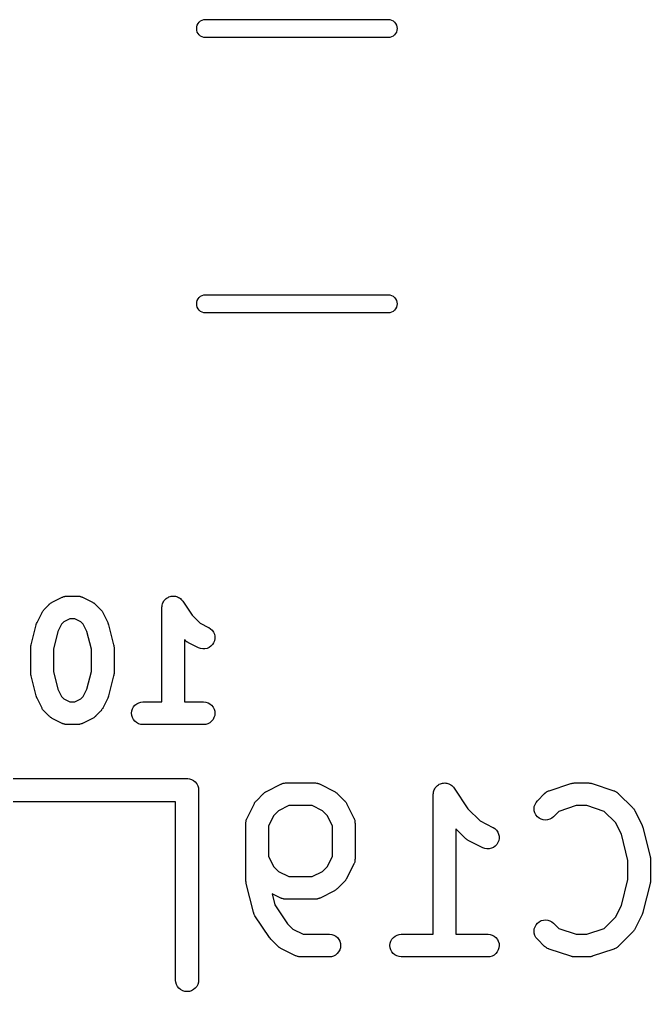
# Model space of a CAD drawing. Extents: x 60.5 to 144.3, y -114.9 to -60.3.
# Drawn here: x 126.97 to 131.14, y -94.26 to -87.83 of the extents above; entities that cross this region are included whole.
import ezdxf

# ---------------------------------------------------------------- set-up
doc = ezdxf.new("R2010")
doc.units = 0
doc.header["$MEASUREMENT"] = 0
doc.layers.add('BLACK', color=7, linetype='CONTINUOUS')

msp = doc.modelspace()

# ---------------------------------------------------------------- linework, layer by layer
at = {"layer": 'BLACK', "linetype": 'CONTINUOUS'}
for p, q in [((128.148, -87.8565), (128.155, -87.8474)), ((128.155, -87.8474), (128.164, -87.8399)), ((128.164, -87.8399), (128.175, -87.8343)), ((128.175, -87.8343), (128.186, -87.8309)), ((128.186, -87.8309), (128.195, -87.83)), ((128.195, -87.83), (129.405, -87.83)), ((129.405, -87.83), (129.414, -87.8309)), ((129.414, -87.8309), (129.425, -87.8343)), ((129.425, -87.8343), (129.436, -87.8399)), ((129.436, -87.8399), (129.445, -87.8474)), ((129.445, -87.8474), (129.452, -87.8565)), ((128.138, -87.89), (128.139, -87.8782)), ((128.139, -87.9018), (128.138, -87.89)), ((128.139, -87.8782), (128.142, -87.8669)), ((128.142, -87.9131), (128.139, -87.9018)), ((128.142, -87.8669), (128.148, -87.8565)), ((128.148, -87.9235), (128.142, -87.9131)), ((129.452, -87.8565), (129.458, -87.8669)), ((129.458, -87.9131), (129.452, -87.9235)), ((129.458, -87.8669), (129.461, -87.8782)), ((129.461, -87.9018), (129.458, -87.9131)), ((129.461, -87.8782), (129.462, -87.89)), ((129.462, -87.89), (129.461, -87.9018)), ((128.155, -87.9326), (128.148, -87.9235)), ((128.164, -87.9401), (128.155, -87.9326)), ((128.175, -87.9457), (128.164, -87.9401)), ((128.186, -87.9491), (128.175, -87.9457)), ((128.195, -87.95), (128.186, -87.9491)), ((129.405, -87.95), (128.195, -87.95)), ((129.414, -87.9491), (129.405, -87.95)), ((129.425, -87.9457), (129.414, -87.9491)), ((129.436, -87.9401), (129.425, -87.9457)), ((129.445, -87.9326), (129.436, -87.9401)), ((129.452, -87.9235), (129.445, -87.9326)), ((128.138, -89.71), (128.139, -89.6982)), ((128.139, -89.7218), (128.138, -89.71)), ((128.139, -89.6982), (128.142, -89.6869)), ((128.142, -89.6869), (128.148, -89.6765)), ((128.148, -89.6765), (128.155, -89.6674)), ((128.155, -89.6674), (128.164, -89.6599)), ((128.164, -89.6599), (128.175, -89.6543)), ((128.175, -89.6543), (128.186, -89.6509)), ((128.186, -89.6509), (128.195, -89.65)), ((128.195, -89.65), (129.405, -89.65)), ((129.405, -89.65), (129.414, -89.6509)), ((129.414, -89.6509), (129.425, -89.6543)), ((129.425, -89.6543), (129.436, -89.6599)), ((129.436, -89.6599), (129.445, -89.6674)), ((129.445, -89.6674), (129.452, -89.6765)), ((129.452, -89.6765), (129.458, -89.6869)), ((129.458, -89.6869), (129.461, -89.6982)), ((129.461, -89.6982), (129.462, -89.71)), ((129.462, -89.71), (129.461, -89.7218)), ((128.142, -89.7331), (128.139, -89.7218)), ((128.148, -89.7435), (128.142, -89.7331)), ((128.155, -89.7526), (128.148, -89.7435)), ((128.164, -89.7601), (128.155, -89.7526)), ((128.175, -89.7657), (128.164, -89.7601)), ((128.186, -89.7691), (128.175, -89.7657)), ((128.195, -89.77), (128.186, -89.7691)), ((129.405, -89.77), (128.195, -89.77)), ((129.414, -89.7691), (129.405, -89.77)), ((129.425, -89.7657), (129.414, -89.7691)), ((129.436, -89.7601), (129.425, -89.7657)), ((129.445, -89.7526), (129.436, -89.7601)), ((129.452, -89.7435), (129.445, -89.7526)), ((129.458, -89.7331), (129.452, -89.7435)), ((129.461, -89.7218), (129.458, -89.7331)), ((127.13, -91.7303), (127.164, -91.697)), ((127.164, -91.6962), (127.168, -91.6936)), ((127.164, -91.697), (127.164, -91.6962)), ((127.168, -91.6936), (127.171, -91.6907)), ((127.171, -91.6907), (127.173, -91.689)), ((127.173, -91.689), (127.176, -91.6871)), ((127.176, -91.6871), (127.18, -91.6852)), ((127.18, -91.6852), (127.183, -91.6829)), ((127.183, -91.6829), (127.25, -91.6496)), ((127.25, -91.6496), (127.251, -91.6491)), ((127.251, -91.6491), (127.253, -91.6484)), ((127.253, -91.6484), (127.255, -91.6473)), ((127.255, -91.6473), (127.26, -91.6458)), ((127.26, -91.6458), (127.264, -91.6441)), ((127.264, -91.6441), (127.267, -91.6437)), ((127.267, -91.6437), (127.269, -91.6431)), ((127.269, -91.6431), (127.274, -91.6426)), ((127.274, -91.6426), (127.279, -91.6418)), ((127.279, -91.6418), (127.281, -91.6419)), ((127.281, -91.6419), (127.283, -91.6417)), ((127.283, -91.6417), (127.35, -91.6417)), ((127.35, -91.6417), (127.351, -91.6417)), ((127.351, -91.6417), (127.353, -91.6419)), ((127.353, -91.6419), (127.355, -91.6419)), ((127.355, -91.6419), (127.361, -91.6427)), ((127.361, -91.6427), (127.366, -91.6433)), ((127.366, -91.6433), (127.368, -91.644)), ((127.368, -91.644), (127.37, -91.6443)), ((127.37, -91.6443), (127.375, -91.6462)), ((127.375, -91.6462), (127.38, -91.6477)), ((127.38, -91.6477), (127.381, -91.6488)), ((127.381, -91.6488), (127.384, -91.6496)), ((127.384, -91.6496), (127.45, -91.6829)), ((127.45, -91.6829), (127.451, -91.6834)), ((127.451, -91.6834), (127.455, -91.6857)), ((127.455, -91.6857), (127.458, -91.6877)), ((127.458, -91.6877), (127.461, -91.6897)), ((127.461, -91.6897), (127.463, -91.6914)), ((127.463, -91.6914), (127.466, -91.6943)), ((127.466, -91.6943), (127.47, -91.697)), ((127.47, -91.697), (127.503, -91.7303)), ((127.909, -91.7083), (127.91, -91.7012)), ((127.91, -91.7011), (127.912, -91.6938)), ((127.91, -91.7012), (127.91, -91.7011)), ((127.91, -91.7011), (127.91, -91.7011)), ((127.912, -91.6938), (127.914, -91.6872)), ((127.914, -91.6871), (127.918, -91.6803)), ((127.914, -91.6872), (127.914, -91.6871)), ((127.914, -91.6872), (127.914, -91.6872)), ((127.918, -91.6803), (127.921, -91.6744)), ((127.921, -91.6743), (127.926, -91.6689)), ((127.921, -91.6744), (127.921, -91.6743)), ((127.921, -91.6743), (127.921, -91.6743)), ((127.926, -91.6689), (127.931, -91.6632)), ((127.931, -91.6631), (127.936, -91.6588)), ((127.931, -91.6632), (127.931, -91.6631)), ((127.931, -91.6631), (127.931, -91.6631)), ((127.936, -91.6588), (127.942, -91.654)), ((127.942, -91.6539), (127.949, -91.6506)), ((127.942, -91.654), (127.942, -91.6539)), ((127.942, -91.6539), (127.942, -91.6539)), ((127.949, -91.6506), (127.955, -91.6472)), ((127.955, -91.6471), (127.962, -91.645)), ((127.955, -91.6472), (127.955, -91.6471)), ((127.955, -91.6472), (127.955, -91.6472)), ((127.962, -91.645), (127.969, -91.643)), ((127.969, -91.643), (127.976, -91.6423)), ((127.969, -91.643), (127.969, -91.643)), ((127.969, -91.643), (127.969, -91.643)), ((127.976, -91.6423), (127.984, -91.6417)), ((127.984, -91.6417), (127.984, -91.6417)), ((127.984, -91.6417), (127.991, -91.6424)), ((127.984, -91.6417), (127.984, -91.6417)), ((127.991, -91.6424), (127.998, -91.6432)), ((127.998, -91.6432), (127.998, -91.6432)), ((127.998, -91.6432), (127.998, -91.6432)), ((127.998, -91.6432), (128.005, -91.6454)), ((128.005, -91.6454), (128.012, -91.6475)), ((128.012, -91.6475), (128.012, -91.6475)), ((128.012, -91.6475), (128.012, -91.6475)), ((128.012, -91.6475), (128.019, -91.651)), ((128.019, -91.651), (128.025, -91.6544)), ((128.025, -91.6544), (128.025, -91.6545)), ((128.025, -91.6545), (128.025, -91.6545)), ((128.025, -91.6545), (128.031, -91.6589)), ((128.031, -91.6589), (128.036, -91.6637)), ((128.036, -91.6637), (128.037, -91.6638)), ((128.037, -91.6638), (128.037, -91.6638)), ((128.037, -91.6638), (128.041, -91.6692)), ((128.041, -91.6692), (128.046, -91.6751)), ((128.046, -91.6751), (128.108, -91.7689)), ((127.083, -91.8165), (127.116, -91.7498)), ((127.116, -91.7498), (127.117, -91.7489)), ((127.117, -91.7489), (127.119, -91.7453)), ((127.119, -91.7453), (127.121, -91.7416)), ((127.121, -91.7416), (127.123, -91.7392)), ((127.123, -91.7392), (127.125, -91.7366)), ((127.125, -91.7366), (127.128, -91.7336)), ((127.128, -91.7336), (127.13, -91.7303)), ((127.503, -91.7303), (127.504, -91.731)), ((127.504, -91.731), (127.506, -91.7343)), ((127.506, -91.7343), (127.509, -91.7374)), ((127.509, -91.7374), (127.511, -91.74)), ((127.511, -91.74), (127.513, -91.7425)), ((127.513, -91.7425), (127.515, -91.7462)), ((127.515, -91.7462), (127.517, -91.7498)), ((127.517, -91.7498), (127.55, -91.8165)), ((127.908, -91.7156), (127.909, -91.7083)), ((127.908, -91.7157), (127.908, -91.7156)), ((127.908, -91.7167), (127.908, -91.7157)), ((127.908, -91.7157), (127.908, -91.7157)), ((127.908, -91.7157), (127.908, -91.7157)), ((127.908, -92.3417), (127.908, -91.7167)), ((128.108, -91.7689), (128.161, -91.8217)), ((127.044, -91.9651), (127.077, -91.8318)), ((127.077, -91.8318), (127.078, -91.8308)), ((127.078, -91.8301), (127.08, -91.8236)), ((127.078, -91.8305), (127.078, -91.8301)), ((127.078, -91.8308), (127.078, -91.8305)), ((127.08, -91.8236), (127.083, -91.8171)), ((127.083, -91.8168), (127.083, -91.8165)), ((127.083, -91.8171), (127.083, -91.8168)), ((127.245, -91.8278), (127.221, -91.8762)), ((127.261, -91.8116), (127.245, -91.8278)), ((127.301, -91.7917), (127.261, -91.8116)), ((127.332, -91.7917), (127.301, -91.7917)), ((127.372, -91.8116), (127.332, -91.7917)), ((127.388, -91.8278), (127.372, -91.8116)), ((127.413, -91.8762), (127.388, -91.8278)), ((127.55, -91.8165), (127.551, -91.8174)), ((127.551, -91.8174), (127.551, -91.8177)), ((127.551, -91.8177), (127.551, -91.818)), ((127.551, -91.818), (127.554, -91.8246)), ((127.554, -91.8246), (127.556, -91.8311)), ((127.556, -91.8311), (127.556, -91.8315)), ((127.556, -91.8315), (127.556, -91.8318)), ((127.556, -91.8318), (127.589, -91.9651)), ((128.161, -91.8217), (128.217, -91.8496)), ((127.221, -91.8762), (127.192, -91.9926)), ((127.442, -91.9926), (127.413, -91.8762)), ((128.217, -91.8496), (128.218, -91.8501)), ((128.218, -91.8501), (128.23, -91.858)), ((128.23, -91.858), (128.241, -91.8682)), ((128.241, -91.8682), (128.249, -91.8803)), ((128.249, -91.8803), (128.255, -91.8937)), ((128.255, -91.8937), (128.258, -91.908)), ((128.064, -91.9364), (128.058, -91.9311)), ((128.058, -91.9311), (128.058, -92.3417)), ((128.067, -91.939), (128.064, -91.9364)), ((128.07, -91.942), (128.067, -91.939)), ((128.073, -91.9437), (128.07, -91.942)), ((128.075, -91.9457), (128.073, -91.9437)), ((128.079, -91.9476), (128.075, -91.9457)), ((128.082, -91.9499), (128.079, -91.9476)), ((128.083, -91.9504), (128.082, -91.9499)), ((128.15, -91.9837), (128.083, -91.9504)), ((128.25, -91.9507), (128.242, -91.963)), ((128.256, -91.937), (128.25, -91.9507)), ((128.258, -91.9226), (128.256, -91.937)), ((128.258, -91.908), (128.258, -91.9226)), ((127.042, -91.9796), (127.043, -91.9737)), ((127.042, -91.981), (127.042, -91.9796)), ((127.042, -91.9823), (127.042, -91.981)), ((127.042, -91.9833), (127.042, -91.9823)), ((127.042, -92.15), (127.042, -91.9833)), ((127.043, -91.9677), (127.044, -91.9665)), ((127.043, -91.9737), (127.043, -91.9677)), ((127.044, -91.9665), (127.044, -91.9651)), ((127.192, -91.9926), (127.192, -92.1408)), ((127.442, -92.1408), (127.442, -91.9926)), ((127.589, -91.9651), (127.59, -91.9662)), ((127.59, -91.9662), (127.59, -91.9675)), ((127.59, -91.9675), (127.59, -91.9688)), ((127.59, -91.9688), (127.591, -91.9747)), ((127.591, -91.9747), (127.592, -91.9807)), ((127.592, -91.9807), (127.592, -91.982)), ((127.592, -91.982), (127.592, -91.9833)), ((127.592, -91.9833), (127.592, -92.15)), ((128.163, -91.989), (128.15, -91.9837)), ((128.178, -91.9915), (128.163, -91.989)), ((128.193, -91.9911), (128.178, -91.9915)), ((128.207, -91.9879), (128.193, -91.9911)), ((128.22, -91.982), (128.207, -91.9879)), ((128.232, -91.9736), (128.22, -91.982)), ((128.242, -91.963), (128.232, -91.9736)), ((127.042, -92.1513), (127.042, -92.15)), ((127.042, -92.1527), (127.042, -92.1513)), ((127.043, -92.1586), (127.042, -92.1527)), ((127.192, -92.1408), (127.221, -92.2572)), ((127.413, -92.2572), (127.442, -92.1408)), ((127.592, -92.1537), (127.591, -92.1596)), ((127.592, -92.15), (127.592, -92.151)), ((127.592, -92.151), (127.592, -92.1524)), ((127.592, -92.1524), (127.592, -92.1537)), ((127.043, -92.1646), (127.043, -92.1586)), ((127.043, -92.1658), (127.043, -92.1646)), ((127.044, -92.1672), (127.043, -92.1658)), ((127.044, -92.1682), (127.044, -92.1672)), ((127.077, -92.3015), (127.044, -92.1682)), ((127.589, -92.1682), (127.556, -92.3015)), ((127.59, -92.1669), (127.589, -92.1682)), ((127.591, -92.1596), (127.59, -92.1656)), ((127.59, -92.1656), (127.59, -92.1669)), ((127.221, -92.2572), (127.245, -92.3056)), ((127.388, -92.3056), (127.413, -92.2572)), ((127.077, -92.3019), (127.077, -92.3015)), ((127.077, -92.3022), (127.077, -92.3019)), ((127.08, -92.3087), (127.077, -92.3022)), ((127.082, -92.3153), (127.08, -92.3087)), ((127.082, -92.3156), (127.082, -92.3153)), ((127.082, -92.3159), (127.082, -92.3156)), ((127.083, -92.3169), (127.082, -92.3159)), ((127.116, -92.3835), (127.083, -92.3169)), ((127.245, -92.3056), (127.261, -92.3217)), ((127.261, -92.3217), (127.301, -92.3417)), ((127.301, -92.3417), (127.332, -92.3417)), ((127.332, -92.3417), (127.372, -92.3217)), ((127.372, -92.3217), (127.388, -92.3056)), ((127.55, -92.3169), (127.517, -92.3835)), ((127.551, -92.3166), (127.55, -92.3169)), ((127.553, -92.3097), (127.551, -92.3163)), ((127.551, -92.3163), (127.551, -92.3166)), ((127.556, -92.3032), (127.553, -92.3097)), ((127.556, -92.3015), (127.556, -92.3025)), ((127.556, -92.3025), (127.556, -92.3029)), ((127.556, -92.3029), (127.556, -92.3032)), ((127.742, -92.3542), (127.755, -92.3473)), ((127.755, -92.3473), (127.769, -92.3431)), ((127.769, -92.3431), (127.783, -92.3417)), ((127.783, -92.3417), (127.908, -92.3417)), ((128.058, -92.3417), (128.183, -92.3417)), ((128.183, -92.3417), (128.184, -92.3417)), ((128.184, -92.3417), (128.199, -92.3433)), ((128.199, -92.3433), (128.213, -92.3477)), ((127.118, -92.3871), (127.116, -92.3835)), ((127.12, -92.3908), (127.118, -92.3871)), ((127.122, -92.3933), (127.12, -92.3908)), ((127.124, -92.3959), (127.122, -92.3933)), ((127.127, -92.399), (127.124, -92.3959)), ((127.13, -92.4023), (127.127, -92.399)), ((127.13, -92.403), (127.13, -92.4023)), ((127.164, -92.4364), (127.13, -92.403)), ((127.503, -92.403), (127.47, -92.4364)), ((127.506, -92.3998), (127.503, -92.403)), ((127.509, -92.3968), (127.506, -92.3998)), ((127.51, -92.3941), (127.509, -92.3968)), ((127.512, -92.3917), (127.51, -92.3941)), ((127.514, -92.388), (127.512, -92.3917)), ((127.517, -92.3845), (127.514, -92.388)), ((127.517, -92.3835), (127.517, -92.3845)), ((127.708, -92.4161), (127.71, -92.4016)), ((127.71, -92.4016), (127.714, -92.3876)), ((127.714, -92.3876), (127.721, -92.3747)), ((127.721, -92.3747), (127.73, -92.3634)), ((127.73, -92.3634), (127.742, -92.3542)), ((128.213, -92.3477), (128.226, -92.3548)), ((128.226, -92.3548), (128.237, -92.3642)), ((128.237, -92.3642), (128.246, -92.3756)), ((128.246, -92.3756), (128.253, -92.3886)), ((128.253, -92.3886), (128.257, -92.4026)), ((128.257, -92.4026), (128.258, -92.4172)), ((127.167, -92.439), (127.164, -92.4364)), ((127.17, -92.442), (127.167, -92.439)), ((127.173, -92.4437), (127.17, -92.442)), ((127.175, -92.4457), (127.173, -92.4437)), ((127.179, -92.4476), (127.175, -92.4457)), ((127.182, -92.4499), (127.179, -92.4476)), ((127.183, -92.4504), (127.182, -92.4499)), ((127.25, -92.4837), (127.183, -92.4504)), ((127.45, -92.4504), (127.384, -92.4837)), ((127.454, -92.4482), (127.45, -92.4504)), ((127.458, -92.4462), (127.454, -92.4482)), ((127.46, -92.4443), (127.458, -92.4462)), ((127.463, -92.4426), (127.46, -92.4443)), ((127.466, -92.4397), (127.463, -92.4426)), ((127.469, -92.4371), (127.466, -92.4397)), ((127.47, -92.4364), (127.469, -92.4371)), ((127.71, -92.4307), (127.708, -92.4161)), ((127.714, -92.4448), (127.71, -92.4307)), ((127.721, -92.4577), (127.714, -92.4448)), ((127.73, -92.4691), (127.721, -92.4577)), ((127.741, -92.4785), (127.73, -92.4691)), ((128.236, -92.4699), (128.225, -92.4791)), ((128.246, -92.4586), (128.236, -92.4699)), ((128.252, -92.4457), (128.246, -92.4586)), ((128.257, -92.4317), (128.252, -92.4457)), ((128.258, -92.4172), (128.257, -92.4317)), ((127.252, -92.4845), (127.25, -92.4837)), ((127.254, -92.4856), (127.252, -92.4845)), ((127.259, -92.4871), (127.254, -92.4856)), ((127.263, -92.489), (127.259, -92.4871)), ((127.266, -92.4894), (127.263, -92.489)), ((127.268, -92.49), (127.266, -92.4894)), ((127.273, -92.4906), (127.268, -92.49)), ((127.278, -92.4915), (127.273, -92.4906)), ((127.28, -92.4914), (127.278, -92.4915)), ((127.282, -92.4917), (127.28, -92.4914)), ((127.283, -92.4917), (127.282, -92.4917)), ((127.35, -92.4917), (127.283, -92.4917)), ((127.352, -92.4915), (127.35, -92.4917)), ((127.354, -92.4915), (127.352, -92.4915)), ((127.359, -92.4907), (127.354, -92.4915)), ((127.365, -92.4902), (127.359, -92.4907)), ((127.367, -92.4896), (127.365, -92.4902)), ((127.369, -92.4893), (127.367, -92.4896)), ((127.374, -92.4875), (127.369, -92.4893)), ((127.379, -92.486), (127.374, -92.4875)), ((127.381, -92.485), (127.379, -92.486)), ((127.383, -92.4842), (127.381, -92.485)), ((127.384, -92.4837), (127.383, -92.4842)), ((127.754, -92.4856), (127.741, -92.4785)), ((127.768, -92.49), (127.754, -92.4856)), ((127.782, -92.4917), (127.768, -92.49)), ((127.783, -92.4917), (127.782, -92.4917)), ((128.183, -92.4917), (127.783, -92.4917)), ((128.198, -92.4902), (128.183, -92.4917)), ((128.212, -92.486), (128.198, -92.4902)), ((128.225, -92.4791), (128.212, -92.486)), ((123.329, -92.8489), (128.071, -92.8489)), ((128.071, -92.8489), (128.075, -92.8485)), ((128.075, -92.8485), (128.079, -92.8489)), ((128.079, -92.8489), (128.09, -92.85)), ((128.09, -92.85), (128.104, -92.8544)), ((128.104, -92.8544), (128.117, -92.8614)), ((128.117, -92.8614), (128.129, -92.871)), ((128.129, -92.871), (128.139, -92.8826)), ((128.139, -92.8826), (128.146, -92.8958)), ((128.146, -92.8958), (128.15, -92.9102)), ((128.15, -92.9102), (128.151, -92.9251)), ((128.151, -92.9251), (128.151, -92.9288)), ((128.6, -92.9329), (128.695, -92.8853)), ((128.695, -92.8853), (128.696, -92.8848)), ((128.696, -92.8848), (128.698, -92.8841)), ((128.698, -92.8841), (128.7, -92.883)), ((128.7, -92.883), (128.705, -92.8816)), ((128.705, -92.8816), (128.71, -92.8798)), ((128.71, -92.8798), (128.712, -92.8794)), ((128.712, -92.8794), (128.714, -92.8788)), ((128.714, -92.8788), (128.719, -92.8783)), ((128.719, -92.8783), (128.724, -92.8775)), ((128.724, -92.8775), (128.726, -92.8776)), ((128.726, -92.8776), (128.729, -92.8774)), ((128.729, -92.8774), (128.919, -92.8774)), ((128.919, -92.8774), (128.92, -92.8774)), ((128.92, -92.8774), (128.922, -92.8776)), ((128.922, -92.8776), (128.924, -92.8776)), ((128.924, -92.8776), (128.93, -92.8784)), ((128.93, -92.8784), (128.935, -92.879)), ((128.935, -92.879), (128.937, -92.8797)), ((128.937, -92.8797), (128.939, -92.8801)), ((128.939, -92.8801), (128.944, -92.8819)), ((128.944, -92.8819), (128.949, -92.8834)), ((128.949, -92.8834), (128.951, -92.8845)), ((128.951, -92.8845), (128.953, -92.8853)), ((128.953, -92.8853), (129.048, -92.9329)), ((129.705, -92.9296), (129.707, -92.9229)), ((129.707, -92.9228), (129.711, -92.9162)), ((129.707, -92.9229), (129.707, -92.9228)), ((129.707, -92.9229), (129.707, -92.9229)), ((129.711, -92.9162), (129.714, -92.9101)), ((129.714, -92.91), (129.719, -92.9045)), ((129.714, -92.9101), (129.714, -92.91)), ((129.714, -92.9101), (129.714, -92.9101)), ((129.719, -92.9045), (129.724, -92.8989)), ((129.724, -92.8988), (129.729, -92.8943)), ((129.724, -92.8989), (129.724, -92.8988)), ((129.724, -92.8988), (129.724, -92.8988)), ((129.729, -92.8943), (129.735, -92.8897)), ((129.735, -92.8896), (129.741, -92.8863)), ((129.735, -92.8897), (129.735, -92.8896)), ((129.735, -92.8897), (129.735, -92.8897)), ((129.741, -92.8863), (129.748, -92.8829)), ((129.748, -92.8828), (129.755, -92.8808)), ((129.748, -92.8829), (129.748, -92.8828)), ((129.748, -92.8829), (129.748, -92.8829)), ((129.755, -92.8808), (129.762, -92.8787)), ((129.762, -92.8787), (129.769, -92.8781)), ((129.762, -92.8787), (129.762, -92.8787)), ((129.762, -92.8787), (129.762, -92.8787)), ((129.769, -92.8781), (129.777, -92.8774)), ((129.777, -92.8774), (129.777, -92.8774)), ((129.777, -92.8774), (129.784, -92.8781)), ((129.777, -92.8774), (129.777, -92.8774)), ((129.784, -92.8781), (129.791, -92.8789)), ((129.791, -92.8789), (129.791, -92.8789)), ((129.791, -92.8789), (129.791, -92.8789)), ((129.791, -92.8789), (129.798, -92.8811)), ((129.798, -92.8811), (129.805, -92.8832)), ((129.805, -92.8832), (129.805, -92.8832)), ((129.805, -92.8832), (129.805, -92.8832)), ((129.805, -92.8832), (129.812, -92.8868)), ((129.812, -92.8868), (129.818, -92.8901)), ((129.818, -92.8901), (129.818, -92.8902)), ((129.818, -92.8902), (129.818, -92.8902)), ((129.818, -92.8902), (129.824, -92.8948)), ((129.824, -92.8948), (129.829, -92.8994)), ((129.829, -92.8994), (129.829, -92.8995)), ((129.829, -92.8995), (129.829, -92.8995)), ((129.829, -92.8995), (129.834, -92.905)), ((129.834, -92.905), (129.839, -92.9108)), ((129.839, -92.9108), (129.93, -93.0475)), ((130.467, -92.9288), (130.61, -92.8812)), ((130.61, -92.8812), (130.611, -92.8809)), ((130.611, -92.8809), (130.615, -92.88)), ((130.615, -92.88), (130.619, -92.8788)), ((130.619, -92.8788), (130.622, -92.8785)), ((130.622, -92.8785), (130.625, -92.8779)), ((130.625, -92.8779), (130.629, -92.8778)), ((130.629, -92.8778), (130.633, -92.8774)), ((130.633, -92.8774), (130.729, -92.8774)), ((130.729, -92.8774), (130.73, -92.8774)), ((130.73, -92.8774), (130.734, -92.8779)), ((130.734, -92.8779), (130.738, -92.878)), ((130.738, -92.878), (130.741, -92.8787)), ((130.741, -92.8787), (130.744, -92.879)), ((130.744, -92.879), (130.748, -92.8803)), ((130.748, -92.8803), (130.752, -92.8812)), ((130.752, -92.8812), (130.895, -92.9288)), ((128.151, -92.9288), (128.151, -94.1836)), ((128.533, -92.9946), (128.58, -92.947)), ((128.58, -92.947), (128.581, -92.9462)), ((128.581, -92.9462), (128.584, -92.9436)), ((128.584, -92.9436), (128.587, -92.9407)), ((128.587, -92.9407), (128.59, -92.939)), ((128.59, -92.939), (128.592, -92.9371)), ((128.592, -92.9371), (128.596, -92.9352)), ((128.596, -92.9352), (128.6, -92.9329)), ((129.048, -92.9329), (129.049, -92.9334)), ((129.049, -92.9334), (129.052, -92.9357)), ((129.052, -92.9357), (129.056, -92.9377)), ((129.056, -92.9377), (129.058, -92.9397)), ((129.058, -92.9397), (129.061, -92.9414)), ((129.061, -92.9414), (129.064, -92.9443)), ((129.064, -92.9443), (129.067, -92.947)), ((129.067, -92.947), (129.115, -92.9946)), ((129.701, -92.9513), (129.702, -92.944)), ((129.701, -92.9514), (129.701, -92.9513)), ((129.701, -92.9515), (129.701, -92.9514)), ((129.701, -92.9514), (129.701, -92.9514)), ((129.701, -92.9524), (129.701, -92.9515)), ((129.701, -93.8774), (129.701, -92.9524)), ((129.702, -92.944), (129.703, -92.9369)), ((129.703, -92.9368), (129.705, -92.9296)), ((129.703, -92.9369), (129.703, -92.9368)), ((129.703, -92.9368), (129.703, -92.9368)), ((130.39, -92.9946), (130.437, -92.947)), ((130.437, -92.947), (130.438, -92.9462)), ((130.438, -92.9462), (130.44, -92.9449)), ((130.44, -92.9449), (130.441, -92.9433)), ((130.441, -92.9433), (130.446, -92.9403)), ((130.446, -92.9403), (130.45, -92.9371)), ((130.45, -92.9371), (130.452, -92.9361)), ((130.452, -92.9361), (130.453, -92.9348)), ((130.453, -92.9348), (130.458, -92.9327)), ((130.458, -92.9327), (130.463, -92.9304)), ((130.463, -92.9304), (130.465, -92.9297)), ((130.465, -92.9297), (130.467, -92.9288)), ((130.895, -92.9288), (130.896, -92.9292)), ((130.896, -92.9292), (130.898, -92.9301)), ((130.898, -92.9301), (130.9, -92.9308)), ((130.9, -92.9308), (130.905, -92.9332)), ((130.905, -92.9332), (130.909, -92.9353)), ((130.909, -92.9353), (130.911, -92.9366)), ((130.911, -92.9366), (130.913, -92.9377)), ((130.913, -92.9377), (130.917, -92.9409)), ((130.917, -92.9409), (130.921, -92.9439)), ((130.921, -92.9439), (130.923, -92.9456)), ((130.923, -92.9456), (130.924, -92.947)), ((130.924, -92.947), (131.02, -93.0422)), ((127.999, -93.0013), (123.401, -93.0013)), ((127.999, -94.1836), (127.999, -93.0013)), ((128.471, -93.1093), (128.519, -93.0141)), ((128.519, -93.0131), (128.521, -93.0096)), ((128.519, -93.0141), (128.519, -93.0131)), ((128.521, -93.0096), (128.523, -93.0059)), ((128.523, -93.0059), (128.525, -93.0035)), ((128.525, -93.0035), (128.527, -93.0009)), ((128.527, -93.0009), (128.53, -92.9978)), ((128.53, -92.9978), (128.533, -92.9946)), ((128.746, -93.0274), (128.678, -93.0616)), ((128.901, -93.0274), (128.746, -93.0274)), ((128.97, -93.0616), (128.901, -93.0274)), ((129.115, -92.9946), (129.116, -92.9953)), ((129.116, -92.9953), (129.118, -92.9986)), ((129.118, -92.9986), (129.121, -93.0017)), ((129.121, -93.0017), (129.123, -93.0043)), ((129.123, -93.0043), (129.125, -93.0068)), ((129.125, -93.0068), (129.127, -93.0105)), ((129.127, -93.0105), (129.129, -93.0141)), ((129.129, -93.0141), (129.177, -93.1093)), ((129.93, -93.0475), (130.011, -93.1288)), ((130.368, -93.0474), (130.369, -93.0328)), ((130.369, -93.0619), (130.368, -93.0474)), ((130.369, -93.0328), (130.374, -93.0188)), ((130.374, -93.0188), (130.381, -93.0059)), ((130.381, -93.0059), (130.39, -92.9946)), ((130.646, -93.0274), (130.531, -93.0656)), ((130.716, -93.0274), (130.646, -93.0274)), ((130.831, -93.0656), (130.716, -93.0274)), ((131.02, -93.0422), (131.02, -93.0429)), ((131.02, -93.0429), (131.023, -93.0462)), ((131.023, -93.0462), (131.026, -93.0493)), ((131.026, -93.0493), (131.028, -93.052)), ((131.028, -93.052), (131.03, -93.0544)), ((128.466, -93.123), (128.468, -93.1182)), ((128.468, -93.1182), (128.469, -93.1133)), ((128.469, -93.1133), (128.47, -93.1114)), ((128.47, -93.1114), (128.471, -93.1093)), ((128.647, -93.092), (128.613, -93.1606)), ((128.678, -93.0616), (128.647, -93.092)), ((129, -93.092), (128.97, -93.0616)), ((129.035, -93.1606), (129, -93.092)), ((129.177, -93.1093), (129.177, -93.1103)), ((129.177, -93.1103), (129.178, -93.1123)), ((129.178, -93.1123), (129.179, -93.1143)), ((129.179, -93.1143), (129.18, -93.1192)), ((130.373, -93.076), (130.369, -93.0619)), ((130.38, -93.0889), (130.373, -93.076)), ((130.389, -93.1003), (130.38, -93.0889)), ((130.401, -93.1097), (130.389, -93.1003)), ((130.414, -93.1167), (130.401, -93.1097)), ((130.428, -93.121), (130.414, -93.1167)), ((130.471, -93.1173), (130.457, -93.1213)), ((130.484, -93.1105), (130.471, -93.1173)), ((130.495, -93.1014), (130.484, -93.1105)), ((130.496, -93.1007), (130.495, -93.1014)), ((130.531, -93.0656), (130.496, -93.1007)), ((130.905, -93.1397), (130.831, -93.0656)), ((131.03, -93.0544), (131.032, -93.0581)), ((131.032, -93.0581), (131.034, -93.0617)), ((131.034, -93.0617), (131.081, -93.1569)), ((128.463, -93.1374), (128.464, -93.1324)), ((128.463, -93.1396), (128.463, -93.1374)), ((128.463, -93.1418), (128.463, -93.1396)), ((128.463, -93.1429), (128.463, -93.1418)), ((128.463, -93.5238), (128.463, -93.1429)), ((128.464, -93.1324), (128.465, -93.1273)), ((128.465, -93.1252), (128.466, -93.123)), ((128.465, -93.1273), (128.465, -93.1252)), ((128.613, -93.1606), (128.613, -93.3632)), ((129.035, -93.3632), (129.035, -93.1606)), ((129.18, -93.1192), (129.182, -93.124)), ((129.182, -93.124), (129.182, -93.1262)), ((129.182, -93.1262), (129.183, -93.1283)), ((129.183, -93.1283), (129.184, -93.1334)), ((129.184, -93.1334), (129.184, -93.1385)), ((129.184, -93.1385), (129.184, -93.1407)), ((129.184, -93.1407), (129.185, -93.1429)), ((129.185, -93.1429), (129.185, -93.381)), ((129.914, -93.2435), (129.851, -93.1811)), ((129.851, -93.1811), (129.851, -93.8774)), ((130.011, -93.1288), (130.095, -93.171)), ((130.095, -93.171), (130.096, -93.1715)), ((130.096, -93.1715), (130.109, -93.1795)), ((130.109, -93.1795), (130.119, -93.1897)), ((130.442, -93.1226), (130.428, -93.121)), ((130.457, -93.1213), (130.442, -93.1226)), ((130.944, -93.2167), (130.905, -93.1397)), ((131.081, -93.1569), (131.082, -93.1579)), ((131.082, -93.1579), (131.082, -93.1582)), ((131.082, -93.1582), (131.082, -93.1585)), ((131.082, -93.1585), (131.084, -93.1651)), ((131.084, -93.1651), (131.087, -93.1716)), ((131.087, -93.1716), (131.087, -93.172)), ((131.087, -93.172), (131.087, -93.1723)), ((131.087, -93.1723), (131.135, -93.3628)), ((129.917, -93.2462), (129.914, -93.2435)), ((129.92, -93.2491), (129.917, -93.2462)), ((130.119, -93.1897), (130.127, -93.2017)), ((130.127, -93.2017), (130.133, -93.2151)), ((130.133, -93.2151), (130.136, -93.2294)), ((130.137, -93.2441), (130.134, -93.2585)), ((130.136, -93.2294), (130.137, -93.2441)), ((130.987, -93.3902), (130.944, -93.2167)), ((129.923, -93.2508), (129.92, -93.2491)), ((129.925, -93.2528), (129.923, -93.2508)), ((129.929, -93.2548), (129.925, -93.2528)), ((129.932, -93.2571), (129.929, -93.2548)), ((129.933, -93.2576), (129.932, -93.2571)), ((130.028, -93.3052), (129.933, -93.2576)), ((130.042, -93.3104), (130.028, -93.3052)), ((130.056, -93.3129), (130.042, -93.3104)), ((130.085, -93.3093), (130.071, -93.3125)), ((130.099, -93.3034), (130.085, -93.3093)), ((130.111, -93.295), (130.099, -93.3034)), ((130.121, -93.2844), (130.111, -93.295)), ((130.129, -93.2721), (130.121, -93.2844)), ((130.134, -93.2585), (130.129, -93.2721)), ((128.613, -93.3632), (128.647, -93.4318)), ((129, -93.4318), (129.035, -93.3632)), ((130.071, -93.3125), (130.056, -93.3129)), ((131.135, -93.3628), (131.135, -93.3638)), ((131.135, -93.3638), (131.135, -93.3651)), ((131.135, -93.3651), (131.135, -93.3664)), ((131.135, -93.3664), (131.136, -93.3724)), ((131.136, -93.3724), (131.137, -93.3783)), ((128.647, -93.4318), (128.678, -93.4622)), ((128.97, -93.4622), (129, -93.4318)), ((129.177, -93.4145), (129.129, -93.5097)), ((129.178, -93.4105), (129.177, -93.4124)), ((129.177, -93.4124), (129.177, -93.4145)), ((129.18, -93.4056), (129.178, -93.4105)), ((129.182, -93.4008), (129.18, -93.4056)), ((129.183, -93.3965), (129.182, -93.3986)), ((129.182, -93.3986), (129.182, -93.4008)), ((129.184, -93.3864), (129.183, -93.3915)), ((129.183, -93.3915), (129.183, -93.3965)), ((129.185, -93.382), (129.184, -93.3842)), ((129.184, -93.3842), (129.184, -93.3864)), ((129.185, -93.381), (129.185, -93.382)), ((130.987, -93.5146), (130.987, -93.3902)), ((131.137, -93.3783), (131.137, -93.3796)), ((131.137, -93.3796), (131.137, -93.381)), ((131.137, -93.381), (131.137, -93.5238)), ((128.678, -93.4622), (128.746, -93.4964)), ((128.746, -93.4964), (128.901, -93.4964)), ((128.901, -93.4964), (128.97, -93.4622)), ((128.463, -93.5251), (128.463, -93.5238)), ((128.463, -93.5265), (128.463, -93.5251)), ((128.464, -93.5324), (128.463, -93.5265)), ((128.465, -93.5384), (128.464, -93.5324)), ((128.465, -93.5397), (128.465, -93.5384)), ((128.465, -93.541), (128.465, -93.5397)), ((128.465, -93.542), (128.465, -93.541)), ((128.513, -93.7325), (128.465, -93.542)), ((129.115, -93.5292), (129.067, -93.5768)), ((129.118, -93.526), (129.115, -93.5292)), ((129.121, -93.5229), (129.118, -93.526)), ((129.122, -93.5203), (129.121, -93.5229)), ((129.124, -93.5179), (129.122, -93.5203)), ((129.126, -93.5142), (129.124, -93.5179)), ((129.129, -93.5107), (129.126, -93.5142)), ((129.129, -93.5097), (129.129, -93.5107)), ((130.944, -93.6881), (130.987, -93.5146)), ((131.135, -93.542), (131.087, -93.7325)), ((131.136, -93.5335), (131.135, -93.5394)), ((131.135, -93.5394), (131.135, -93.5407)), ((131.135, -93.5407), (131.135, -93.542)), ((131.137, -93.5275), (131.136, -93.5335)), ((131.137, -93.5238), (131.137, -93.5249)), ((131.137, -93.5249), (131.137, -93.5262)), ((131.137, -93.5262), (131.137, -93.5275)), ((128.695, -93.6385), (128.637, -93.6094)), ((128.637, -93.6094), (128.655, -93.6835)), ((129.048, -93.5909), (128.953, -93.6385)), ((129.051, -93.5886), (129.048, -93.5909)), ((129.055, -93.5867), (129.051, -93.5886)), ((129.058, -93.5848), (129.055, -93.5867)), ((129.06, -93.5831), (129.058, -93.5848)), ((129.063, -93.5802), (129.06, -93.5831)), ((129.067, -93.5776), (129.063, -93.5802)), ((129.067, -93.5768), (129.067, -93.5776)), ((128.655, -93.6835), (128.739, -93.8094)), ((128.697, -93.6393), (128.695, -93.6385)), ((128.699, -93.6404), (128.697, -93.6393)), ((128.704, -93.6419), (128.699, -93.6404)), ((128.709, -93.6437), (128.704, -93.6419)), ((128.711, -93.6441), (128.709, -93.6437)), ((128.713, -93.6448), (128.711, -93.6441)), ((128.718, -93.6454), (128.713, -93.6448)), ((128.723, -93.6462), (128.718, -93.6454)), ((128.725, -93.6462), (128.723, -93.6462)), ((128.728, -93.6464), (128.725, -93.6462)), ((128.729, -93.6464), (128.728, -93.6464)), ((128.919, -93.6464), (128.729, -93.6464)), ((128.921, -93.6462), (128.919, -93.6464)), ((128.923, -93.6463), (128.921, -93.6462)), ((128.929, -93.6455), (128.923, -93.6463)), ((128.934, -93.645), (128.929, -93.6455)), ((128.936, -93.6444), (128.934, -93.645)), ((128.938, -93.644), (128.936, -93.6444)), ((128.943, -93.6423), (128.938, -93.644)), ((128.948, -93.6408), (128.943, -93.6423)), ((128.95, -93.6397), (128.948, -93.6408)), ((128.952, -93.639), (128.95, -93.6397)), ((128.953, -93.6385), (128.952, -93.639)), ((130.905, -93.7651), (130.944, -93.6881)), ((128.515, -93.7372), (128.513, -93.7325)), ((128.516, -93.742), (128.515, -93.7372)), ((128.517, -93.7441), (128.516, -93.742)), ((128.518, -93.7463), (128.517, -93.7441)), ((128.52, -93.7506), (128.518, -93.7463)), ((128.523, -93.755), (128.52, -93.7506)), ((128.523, -93.7559), (128.523, -93.755)), ((128.619, -93.8987), (128.523, -93.7559)), ((131.081, -93.7478), (131.034, -93.8431)), ((131.082, -93.7472), (131.081, -93.7475)), ((131.081, -93.7475), (131.081, -93.7478)), ((131.084, -93.7407), (131.082, -93.7472)), ((131.087, -93.7342), (131.084, -93.7407)), ((131.087, -93.7325), (131.087, -93.7335)), ((131.087, -93.7335), (131.087, -93.7338)), ((131.087, -93.7338), (131.087, -93.7342)), ((128.739, -93.8094), (128.773, -93.8431)), ((130.374, -93.8278), (130.381, -93.815)), ((130.381, -93.815), (130.39, -93.8037)), ((130.39, -93.8037), (130.402, -93.7945)), ((130.402, -93.7945), (130.415, -93.7877)), ((130.415, -93.7877), (130.429, -93.7835)), ((130.429, -93.7835), (130.443, -93.7821)), ((130.443, -93.7821), (130.458, -93.7836)), ((130.458, -93.7836), (130.472, -93.7879)), ((130.472, -93.7879), (130.485, -93.7948)), ((130.485, -93.7948), (130.496, -93.8041)), ((130.496, -93.8041), (130.531, -93.8392)), ((130.831, -93.8392), (130.905, -93.7651)), ((128.773, -93.8431), (128.842, -93.8774)), ((128.842, -93.8774), (129.014, -93.8774)), ((129.014, -93.8774), (129.015, -93.8774)), ((129.015, -93.8774), (129.03, -93.879)), ((129.03, -93.879), (129.044, -93.8834)), ((129.044, -93.8834), (129.057, -93.8905)), ((129.449, -93.8899), (129.462, -93.883)), ((129.462, -93.883), (129.476, -93.8788)), ((129.476, -93.8788), (129.49, -93.8774)), ((129.49, -93.8774), (129.701, -93.8774)), ((129.851, -93.8774), (130.062, -93.8774)), ((130.062, -93.8774), (130.063, -93.8774)), ((130.063, -93.8774), (130.077, -93.879)), ((130.077, -93.879), (130.091, -93.8834)), ((130.091, -93.8834), (130.104, -93.8905)), ((130.368, -93.8564), (130.369, -93.8418)), ((130.369, -93.8709), (130.368, -93.8564)), ((130.369, -93.8418), (130.374, -93.8278)), ((130.373, -93.885), (130.369, -93.8709)), ((130.38, -93.898), (130.373, -93.885)), ((130.531, -93.8392), (130.646, -93.8774)), ((130.646, -93.8774), (130.716, -93.8774)), ((130.716, -93.8774), (130.831, -93.8392)), ((131.02, -93.8626), (130.924, -93.9578)), ((131.022, -93.8593), (131.02, -93.8626)), ((131.025, -93.8563), (131.022, -93.8593)), ((131.027, -93.8537), (131.025, -93.8563)), ((131.029, -93.8512), (131.027, -93.8537)), ((131.031, -93.8475), (131.029, -93.8512)), ((131.033, -93.844), (131.031, -93.8475)), ((131.034, -93.8431), (131.033, -93.844)), ((128.623, -93.9041), (128.619, -93.8987)), ((128.627, -93.9094), (128.623, -93.9041)), ((128.628, -93.9101), (128.627, -93.9094)), ((128.628, -93.9102), (128.628, -93.9101)), ((128.628, -93.9101), (128.628, -93.9101)), ((128.628, -93.9101), (128.628, -93.9101)), ((128.676, -93.9578), (128.628, -93.9102)), ((129.057, -93.8905), (129.068, -93.8999)), ((129.068, -93.8999), (129.077, -93.9113)), ((129.077, -93.9113), (129.084, -93.9243)), ((129.084, -93.9243), (129.088, -93.9383)), ((129.088, -93.9383), (129.089, -93.9529)), ((129.089, -93.9529), (129.088, -93.9675)), ((129.415, -93.9519), (129.417, -93.9373)), ((129.417, -93.9664), (129.415, -93.9519)), ((129.417, -93.9373), (129.421, -93.9233)), ((129.421, -93.9233), (129.428, -93.9104)), ((129.428, -93.9104), (129.438, -93.8992)), ((129.438, -93.8992), (129.449, -93.8899)), ((130.104, -93.8905), (130.115, -93.8999)), ((130.115, -93.8999), (130.125, -93.9113)), ((130.125, -93.9113), (130.131, -93.9243)), ((130.131, -93.9243), (130.136, -93.9383)), ((130.137, -93.9529), (130.135, -93.9675)), ((130.136, -93.9383), (130.137, -93.9529)), ((130.389, -93.9094), (130.38, -93.898)), ((130.39, -93.9102), (130.389, -93.9094)), ((130.437, -93.9578), (130.39, -93.9102)), ((128.679, -93.9605), (128.676, -93.9578)), ((128.682, -93.9634), (128.679, -93.9605)), ((128.684, -93.9651), (128.682, -93.9634)), ((128.687, -93.9671), (128.684, -93.9651)), ((128.691, -93.9691), (128.687, -93.9671)), ((128.694, -93.9714), (128.691, -93.9691)), ((128.695, -93.9718), (128.694, -93.9714)), ((128.79, -94.0195), (128.695, -93.9718)), ((129.056, -94.0148), (129.043, -94.0217)), ((129.067, -94.0056), (129.056, -94.0148)), ((129.076, -93.9943), (129.067, -94.0056)), ((129.083, -93.9814), (129.076, -93.9943)), ((129.088, -93.9675), (129.083, -93.9814)), ((129.421, -93.9805), (129.417, -93.9664)), ((129.428, -93.9934), (129.421, -93.9805)), ((129.437, -94.0049), (129.428, -93.9934)), ((129.448, -94.0143), (129.437, -94.0049)), ((129.461, -94.0213), (129.448, -94.0143)), ((130.103, -94.0148), (130.09, -94.0217)), ((130.115, -94.0056), (130.103, -94.0148)), ((130.124, -93.9943), (130.115, -94.0056)), ((130.131, -93.9814), (130.124, -93.9943)), ((130.135, -93.9675), (130.131, -93.9814)), ((130.439, -93.9592), (130.437, -93.9578)), ((130.441, -93.9608), (130.439, -93.9592)), ((130.445, -93.9638), (130.441, -93.9608)), ((130.449, -93.9671), (130.445, -93.9638)), ((130.451, -93.9681), (130.449, -93.9671)), ((130.452, -93.9694), (130.451, -93.9681)), ((130.457, -93.9716), (130.452, -93.9694)), ((130.462, -93.974), (130.457, -93.9716)), ((130.464, -93.9746), (130.462, -93.974)), ((130.466, -93.9756), (130.464, -93.9746)), ((130.467, -93.9759), (130.466, -93.9756)), ((130.61, -94.0235), (130.467, -93.9759)), ((130.895, -93.9759), (130.752, -94.0235)), ((130.897, -93.975), (130.895, -93.9759)), ((130.899, -93.9744), (130.897, -93.975)), ((130.904, -93.972), (130.899, -93.9744)), ((130.909, -93.97), (130.904, -93.972)), ((130.91, -93.9687), (130.909, -93.97)), ((130.912, -93.9677), (130.91, -93.9687)), ((130.916, -93.9645), (130.912, -93.9677)), ((130.92, -93.9615), (130.916, -93.9645)), ((130.922, -93.9599), (130.92, -93.9615)), ((130.924, -93.9585), (130.922, -93.9599)), ((130.924, -93.9578), (130.924, -93.9585)), ((128.792, -94.0203), (128.79, -94.0195)), ((128.794, -94.0213), (128.792, -94.0203)), ((128.799, -94.0229), (128.794, -94.0213)), ((128.804, -94.0247), (128.799, -94.0229)), ((128.806, -94.0251), (128.804, -94.0247)), ((128.808, -94.0257), (128.806, -94.0251)), ((128.813, -94.0263), (128.808, -94.0257)), ((128.818, -94.0272), (128.813, -94.0263)), ((128.821, -94.0271), (128.818, -94.0272)), ((128.823, -94.0274), (128.821, -94.0271)), ((128.824, -94.0274), (128.823, -94.0274)), ((129.014, -94.0274), (128.824, -94.0274)), ((129.029, -94.026), (129.014, -94.0274)), ((129.043, -94.0217), (129.029, -94.026)), ((129.475, -94.0257), (129.461, -94.0213)), ((129.489, -94.0274), (129.475, -94.0257)), ((129.49, -94.0274), (129.489, -94.0274)), ((130.062, -94.0274), (129.49, -94.0274)), ((130.076, -94.026), (130.062, -94.0274)), ((130.09, -94.0217), (130.076, -94.026)), ((130.614, -94.0245), (130.61, -94.0235)), ((130.618, -94.0257), (130.614, -94.0245)), ((130.621, -94.0261), (130.618, -94.0257)), ((130.624, -94.0268), (130.621, -94.0261)), ((130.628, -94.0269), (130.624, -94.0268)), ((130.632, -94.0274), (130.628, -94.0269)), ((130.633, -94.0274), (130.632, -94.0274)), ((130.729, -94.0274), (130.633, -94.0274)), ((130.733, -94.027), (130.729, -94.0274)), ((130.737, -94.0269), (130.733, -94.027)), ((130.74, -94.0263), (130.737, -94.0269)), ((130.743, -94.026), (130.74, -94.0263)), ((130.747, -94.0247), (130.743, -94.026)), ((130.751, -94.0239), (130.747, -94.0247)), ((130.752, -94.0235), (130.751, -94.0239)), ((128, -94.1948), (127.999, -94.1836)), ((128.004, -94.2092), (128, -94.1948)), ((128.011, -94.2224), (128.004, -94.2092)), ((128.146, -94.2092), (128.139, -94.2224)), ((128.15, -94.1948), (128.146, -94.2092)), ((128.151, -94.1836), (128.15, -94.1948)), ((128.021, -94.234), (128.011, -94.2224)), ((128.032, -94.2435), (128.021, -94.234)), ((128.046, -94.2506), (128.032, -94.2435)), ((128.06, -94.255), (128.046, -94.2506)), ((128.075, -94.2564), (128.06, -94.255)), ((128.09, -94.255), (128.075, -94.2564)), ((128.104, -94.2506), (128.09, -94.255)), ((128.117, -94.2435), (128.104, -94.2506)), ((128.129, -94.234), (128.117, -94.2435)), ((128.139, -94.2224), (128.129, -94.234))]:
    msp.add_line(p, q, dxfattribs=at)

doc.saveas('drawing.dxf')
